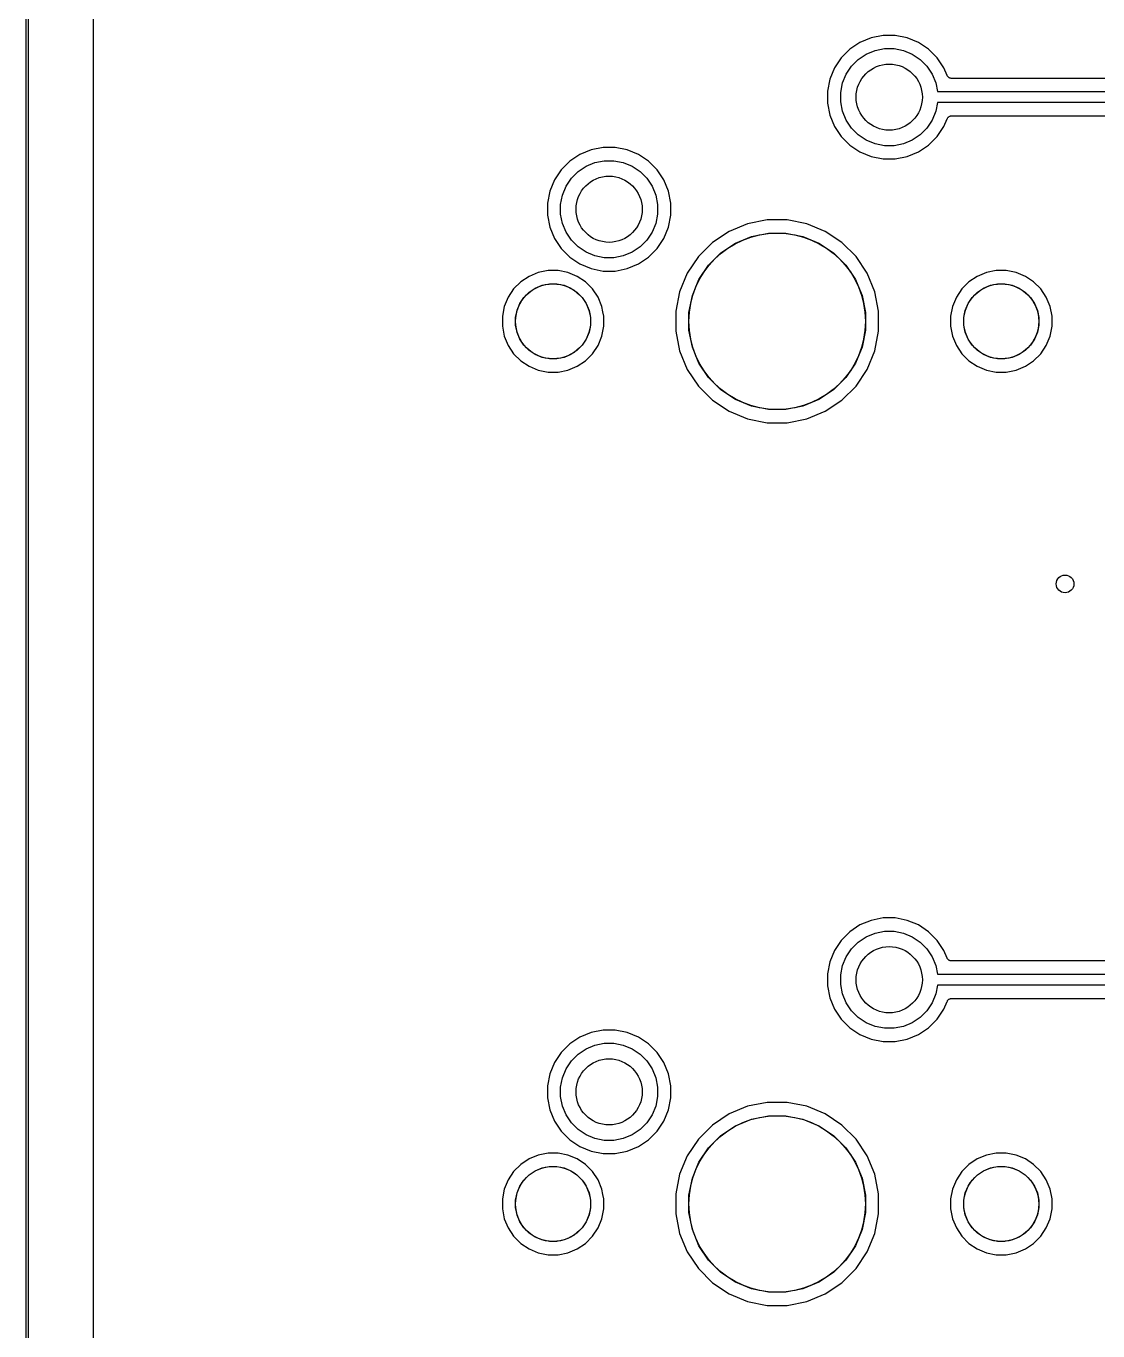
# Model space of a CAD drawing. Extents: x 13 to 148, y -136 to -18.
# Drawn here: x 12.97 to 37.27, y -107.88 to -78.31 of the extents above; entities that cross this region are included whole.
import ezdxf

# ---------------------------------------------------------------- set-up
doc = ezdxf.new("R2010")
doc.units = 0
doc.layers.add('BLACK', color=7, linetype='CONTINUOUS')

msp = doc.modelspace()

# ---------------------------------------------------------------- linework, layer by layer
at = {"layer": 'BLACK', "linetype": 'CONTINUOUS'}
for p, q in [((12.975, -134.001), (12.975, -19.9988)), ((13.025, -20.0012), (13.025, -134)), ((14.5, -129.85), (14.5, -24.1496)), ((32.1316, -78.5738), (31.8768, -78.6793)), ((32.4021, -78.52), (32.1316, -78.5738)), ((32.6779, -78.52), (32.4021, -78.52)), ((32.9484, -78.5738), (32.6779, -78.52)), ((33.2031, -78.6793), (32.9484, -78.5738)), ((31.6476, -78.8325), (31.4525, -79.0276)), ((31.8768, -78.6793), (31.6476, -78.8325)), ((32.019, -78.9452), (32.2191, -78.8623)), ((32.2191, -78.8623), (32.4317, -78.82)), ((32.4317, -78.82), (32.6483, -78.82)), ((32.6483, -78.82), (32.8609, -78.8623)), ((32.8609, -78.8623), (33.061, -78.9452)), ((33.4324, -78.8325), (33.2031, -78.6793)), ((33.6274, -79.0276), (33.4324, -78.8325)), ((31.4525, -79.0276), (31.2993, -79.2569)), ((31.5652, -79.399), (31.6856, -79.2188)), ((31.6856, -79.2188), (31.8388, -79.0656)), ((31.8388, -79.0656), (32.019, -78.9452)), ((33.061, -78.9452), (33.2412, -79.0656)), ((33.2412, -79.0656), (33.3944, -79.2188)), ((33.3944, -79.2188), (33.5148, -79.399)), ((33.7807, -79.2569), (33.6274, -79.0276)), ((31.1938, -79.5116), (31.14, -79.7821)), ((31.2993, -79.2569), (31.1938, -79.5116)), ((31.4823, -79.5991), (31.5652, -79.399)), ((33.5148, -79.399), (33.5977, -79.5991)), ((33.8512, -79.4271), (33.7807, -79.2569)), ((33.856, -79.4362), (33.8512, -79.4271)), ((33.8608, -79.4452), (33.856, -79.4362)), ((33.8611, -79.4456), (33.8608, -79.4452)), ((33.8613, -79.446), (33.8611, -79.4456)), ((33.8678, -79.454), (33.8613, -79.446)), ((33.8742, -79.462), (33.8678, -79.454)), ((33.8746, -79.4623), (33.8742, -79.462)), ((33.8749, -79.4626), (33.8746, -79.4623)), ((33.8828, -79.4692), (33.8749, -79.4626)), ((33.8907, -79.4758), (33.8828, -79.4692)), ((33.8911, -79.476), (33.8907, -79.4758)), ((33.8915, -79.4763), (33.8911, -79.476)), ((33.9005, -79.4812), (33.8915, -79.4763)), ((33.9095, -79.4861), (33.9005, -79.4812)), ((33.9099, -79.4863), (33.9095, -79.4861)), ((33.9104, -79.4865), (33.9099, -79.4863)), ((33.9201, -79.4895), (33.9104, -79.4865)), ((33.9299, -79.4926), (33.9201, -79.4895)), ((33.9304, -79.4926), (33.9299, -79.4926)), ((33.9309, -79.4928), (33.9304, -79.4926)), ((33.941, -79.4938), (33.9309, -79.4928)), ((33.9513, -79.495), (33.941, -79.4938)), ((33.9522, -79.495), (33.9513, -79.495)), ((33.9523, -79.495), (33.9522, -79.495)), ((33.9522, -79.495), (33.9522, -79.495)), ((33.9528, -79.495), (33.9523, -79.495)), ((51.1272, -79.495), (33.9528, -79.495)), ((31.14, -79.7821), (31.14, -80.0579)), ((31.44, -79.8117), (31.4823, -79.5991)), ((31.44, -80.0283), (31.44, -79.8117)), ((33.5977, -79.5991), (33.6367, -79.795)), ((33.6367, -79.795), (51.4433, -79.795)), ((31.14, -80.0579), (31.1938, -80.3284)), ((31.4823, -80.2409), (31.44, -80.0283)), ((33.6367, -80.045), (33.5977, -80.2409)), ((51.4433, -80.045), (33.6367, -80.045)), ((31.1938, -80.3284), (31.2993, -80.5831)), ((31.5652, -80.441), (31.4823, -80.2409)), ((33.5977, -80.2409), (33.5148, -80.441)), ((33.7807, -80.5832), (33.8512, -80.4129)), ((33.8512, -80.4129), (33.8514, -80.4124)), ((33.8514, -80.4123), (33.8518, -80.4115)), ((33.8514, -80.4124), (33.8514, -80.4123)), ((33.8514, -80.4124), (33.8514, -80.4124)), ((33.8518, -80.4115), (33.8567, -80.4025)), ((33.8567, -80.4025), (33.8616, -80.3935)), ((33.8616, -80.3935), (33.8619, -80.3931)), ((33.8619, -80.3931), (33.8622, -80.3927)), ((33.8622, -80.3927), (33.8687, -80.3849)), ((33.8687, -80.3849), (33.8753, -80.3769)), ((33.8753, -80.3769), (33.8757, -80.3766)), ((33.8757, -80.3766), (33.876, -80.3763)), ((33.876, -80.3763), (33.8839, -80.3699)), ((33.8839, -80.3699), (33.8919, -80.3634)), ((33.8919, -80.3634), (33.8924, -80.3632)), ((33.8924, -80.3632), (33.8927, -80.3629)), ((33.8927, -80.3629), (33.9018, -80.3581)), ((33.9018, -80.3581), (33.9109, -80.3533)), ((33.9109, -80.3533), (33.9113, -80.3532)), ((33.9113, -80.3532), (33.9118, -80.3529)), ((33.9118, -80.3529), (33.9216, -80.3501)), ((33.9216, -80.3501), (33.9314, -80.3471)), ((33.9314, -80.3471), (33.9319, -80.347)), ((33.9319, -80.347), (33.9324, -80.3469)), ((33.9324, -80.3469), (33.9425, -80.346)), ((33.9425, -80.346), (33.9528, -80.345)), ((33.9528, -80.345), (51.1272, -80.345)), ((31.2993, -80.5831), (31.4525, -80.8124)), ((31.6856, -80.6212), (31.5652, -80.441)), ((31.8388, -80.7744), (31.6856, -80.6212)), ((33.3944, -80.6212), (33.2412, -80.7744)), ((33.5148, -80.441), (33.3944, -80.6212)), ((33.6274, -80.8124), (33.7807, -80.5832)), ((31.4525, -80.8124), (31.6476, -81.0074)), ((31.6476, -81.0074), (31.8768, -81.1607)), ((32.019, -80.8948), (31.8388, -80.7744)), ((32.2191, -80.9777), (32.019, -80.8948)), ((32.4317, -81.02), (32.2191, -80.9777)), ((32.8609, -80.9777), (32.6483, -81.02)), ((33.061, -80.8948), (32.8609, -80.9777)), ((33.2412, -80.7744), (33.061, -80.8948)), ((33.2031, -81.1607), (33.4324, -81.0074)), ((33.4324, -81.0074), (33.6274, -80.8124)), ((25.5268, -81.2193), (25.2976, -81.3725)), ((25.7816, -81.1138), (25.5268, -81.2193)), ((26.0521, -81.06), (25.7816, -81.1138)), ((26.3279, -81.06), (26.0521, -81.06)), ((26.5984, -81.1138), (26.3279, -81.06)), ((26.8531, -81.2193), (26.5984, -81.1138)), ((27.0824, -81.3725), (26.8531, -81.2193)), ((31.8768, -81.1607), (32.1316, -81.2662)), ((32.1316, -81.2662), (32.4021, -81.32)), ((32.6483, -81.02), (32.4317, -81.02)), ((32.6779, -81.32), (32.9484, -81.2662)), ((32.9484, -81.2662), (33.2031, -81.1607)), ((25.1025, -81.5676), (24.9493, -81.7969)), ((25.2976, -81.3725), (25.1025, -81.5676)), ((25.4888, -81.6056), (25.669, -81.4852)), ((25.669, -81.4852), (25.8691, -81.4023)), ((25.8691, -81.4023), (26.0817, -81.36)), ((26.0817, -81.36), (26.2983, -81.36)), ((26.2983, -81.36), (26.5109, -81.4023)), ((26.5109, -81.4023), (26.711, -81.4852)), ((26.711, -81.4852), (26.8912, -81.6056)), ((27.2774, -81.5676), (27.0824, -81.3725)), ((27.4307, -81.7968), (27.2774, -81.5676)), ((32.4021, -81.32), (32.6779, -81.32)), ((24.9493, -81.7969), (24.8438, -82.0516)), ((25.2152, -81.939), (25.3356, -81.7588)), ((25.3356, -81.7588), (25.4888, -81.6056)), ((26.8912, -81.6056), (27.0444, -81.7588)), ((27.0444, -81.7588), (27.1648, -81.939)), ((27.5362, -82.0516), (27.4307, -81.7968)), ((24.8438, -82.0516), (24.79, -82.3221)), ((25.09, -82.3517), (25.1323, -82.1391)), ((25.1323, -82.1391), (25.2152, -81.939)), ((27.1648, -81.939), (27.2477, -82.1391)), ((27.2477, -82.1391), (27.29, -82.3517)), ((27.59, -82.3221), (27.5362, -82.0516)), ((24.79, -82.3221), (24.79, -82.5979)), ((25.09, -82.5683), (25.09, -82.3517)), ((27.29, -82.3517), (27.29, -82.5683)), ((27.59, -82.5979), (27.59, -82.3221)), ((24.79, -82.5979), (24.8438, -82.8684)), ((25.1323, -82.7809), (25.09, -82.5683)), ((25.2152, -82.981), (25.1323, -82.7809)), ((27.2477, -82.7809), (27.1648, -82.981)), ((27.29, -82.5683), (27.2477, -82.7809)), ((27.5362, -82.8684), (27.59, -82.5979)), ((29.7735, -82.7), (29.3291, -82.7884)), ((30.2265, -82.7), (29.7735, -82.7)), ((30.6709, -82.7884), (30.2265, -82.7)), ((24.8438, -82.8684), (24.9493, -83.1231)), ((25.3356, -83.1612), (25.2152, -82.981)), ((27.1648, -82.981), (27.0444, -83.1612)), ((27.4307, -83.1231), (27.5362, -82.8684)), ((28.9105, -82.9618), (28.5338, -83.2135)), ((29.3291, -82.7884), (28.9105, -82.9618)), ((29.0526, -83.2276), (29.4166, -83.0769)), ((29.4166, -83.0769), (29.803, -83)), ((29.803, -83), (30.197, -83)), ((30.197, -83), (30.5834, -83.0769)), ((30.5834, -83.0769), (30.9474, -83.2276)), ((31.0895, -82.9618), (30.6709, -82.7884)), ((31.4662, -83.2135), (31.0895, -82.9618)), ((24.9493, -83.1231), (25.1025, -83.3524)), ((25.1025, -83.3524), (25.2976, -83.5474)), ((25.4888, -83.3144), (25.3356, -83.1612)), ((25.669, -83.4348), (25.4888, -83.3144)), ((26.8912, -83.3144), (26.711, -83.4348)), ((27.0444, -83.1612), (26.8912, -83.3144)), ((27.0824, -83.5474), (27.2774, -83.3524)), ((27.2774, -83.3524), (27.4307, -83.1231)), ((28.5338, -83.2135), (28.2135, -83.5338)), ((28.7251, -83.4465), (29.0526, -83.2276)), ((30.9474, -83.2276), (31.2749, -83.4465)), ((31.7865, -83.5338), (31.4662, -83.2135)), ((25.2976, -83.5474), (25.5268, -83.7007)), ((25.8691, -83.5177), (25.669, -83.4348)), ((26.0817, -83.56), (25.8691, -83.5177)), ((26.2983, -83.56), (26.0817, -83.56)), ((26.5109, -83.5177), (26.2983, -83.56)), ((26.711, -83.4348), (26.5109, -83.5177)), ((26.8531, -83.7007), (27.0824, -83.5474)), ((28.2135, -83.5338), (27.9618, -83.9105)), ((28.4465, -83.7251), (28.7251, -83.4465)), ((31.2749, -83.4465), (31.5535, -83.7251)), ((32.0382, -83.9105), (31.7865, -83.5338)), ((24.5846, -83.8942), (24.3753, -83.9809)), ((24.8067, -83.85), (24.5846, -83.8942)), ((25.0333, -83.85), (24.8067, -83.85)), ((25.2554, -83.8942), (25.0333, -83.85)), ((25.4647, -83.9809), (25.2554, -83.8942)), ((25.5268, -83.7007), (25.7816, -83.8062)), ((25.7816, -83.8062), (26.0521, -83.86)), ((26.0521, -83.86), (26.3279, -83.86)), ((26.3279, -83.86), (26.5984, -83.8062)), ((26.5984, -83.8062), (26.8531, -83.7007)), ((27.9618, -83.9105), (27.7884, -84.3291)), ((28.2276, -84.0526), (28.4465, -83.7251)), ((31.5535, -83.7251), (31.7724, -84.0526)), ((32.2116, -84.3291), (32.0382, -83.9105)), ((34.7446, -83.8942), (34.5353, -83.9809)), ((34.9667, -83.85), (34.7446, -83.8942)), ((35.1933, -83.85), (34.9667, -83.85)), ((35.4154, -83.8942), (35.1933, -83.85)), ((35.6247, -83.9809), (35.4154, -83.8942)), ((24.1869, -84.1067), (24.0267, -84.2669)), ((24.3753, -83.9809), (24.1869, -84.1067)), ((24.3782, -84.3398), (24.5174, -84.2467)), ((24.5174, -84.2467), (24.6721, -84.1827)), ((24.6721, -84.1827), (24.8363, -84.15)), ((24.8363, -84.15), (25.0037, -84.15)), ((25.0037, -84.15), (25.1679, -84.1827)), ((25.1679, -84.1827), (25.3226, -84.2467)), ((25.3226, -84.2467), (25.4618, -84.3398)), ((25.6531, -84.1067), (25.4647, -83.9809)), ((25.8133, -84.2669), (25.6531, -84.1067)), ((28.0769, -84.4166), (28.2276, -84.0526)), ((31.7724, -84.0526), (31.9231, -84.4166)), ((34.3469, -84.1067), (34.1867, -84.2669)), ((34.5353, -83.9809), (34.3469, -84.1067)), ((34.5382, -84.3398), (34.6774, -84.2467)), ((34.6774, -84.2467), (34.8321, -84.1827)), ((34.8321, -84.1827), (34.9963, -84.15)), ((34.9963, -84.15), (35.1637, -84.15)), ((35.1637, -84.15), (35.3279, -84.1827)), ((35.3279, -84.1827), (35.4826, -84.2467)), ((35.4826, -84.2467), (35.6218, -84.3398)), ((35.8131, -84.1067), (35.6247, -83.9809)), ((35.9733, -84.2669), (35.8131, -84.1067)), ((23.9009, -84.4553), (23.8142, -84.6646)), ((24.0267, -84.2669), (23.9009, -84.4553)), ((24.1667, -84.5974), (24.2598, -84.4582)), ((24.2598, -84.4582), (24.3782, -84.3398)), ((25.4618, -84.3398), (25.5802, -84.4582)), ((25.5802, -84.4582), (25.6733, -84.5974)), ((25.9391, -84.4553), (25.8133, -84.2669)), ((26.0258, -84.6646), (25.9391, -84.4553)), ((27.7884, -84.3291), (27.7, -84.7735)), ((28, -84.803), (28.0769, -84.4166)), ((31.9231, -84.4166), (32, -84.803)), ((32.3, -84.7735), (32.2116, -84.3291)), ((34.0609, -84.4553), (33.9742, -84.6646)), ((34.1867, -84.2669), (34.0609, -84.4553)), ((34.3267, -84.5974), (34.4198, -84.4582)), ((34.4198, -84.4582), (34.5382, -84.3398)), ((35.6218, -84.3398), (35.7402, -84.4582)), ((35.7402, -84.4582), (35.8333, -84.5974)), ((36.0991, -84.4553), (35.9733, -84.2669)), ((36.1858, -84.6646), (36.0991, -84.4553)), ((23.8142, -84.6646), (23.77, -84.8867)), ((24.07, -84.9163), (24.1027, -84.7521)), ((24.1027, -84.7521), (24.1667, -84.5974)), ((25.6733, -84.5974), (25.7373, -84.7521)), ((25.7373, -84.7521), (25.77, -84.9163)), ((26.0495, -84.7839), (26.0258, -84.6646)), ((26.0496, -84.7841), (26.0495, -84.7839)), ((26.07, -84.8867), (26.0496, -84.7841)), ((27.7, -84.7735), (27.7, -85.2265)), ((28, -85.197), (28, -84.803)), ((32, -84.803), (32, -85.197)), ((32.3, -85.2265), (32.3, -84.7735)), ((33.9742, -84.6646), (33.93, -84.8867)), ((34.23, -84.9163), (34.2627, -84.7521)), ((34.2627, -84.7521), (34.3267, -84.5974)), ((35.8333, -84.5974), (35.8973, -84.7521)), ((35.8973, -84.7521), (35.93, -84.9163)), ((36.23, -84.8867), (36.1858, -84.6646)), ((23.77, -84.8867), (23.77, -85.1133)), ((23.77, -85.1133), (23.8142, -85.3354)), ((24.07, -85.0837), (24.07, -84.9163)), ((24.1027, -85.2479), (24.07, -85.0837)), ((25.77, -85.0837), (25.7373, -85.2479)), ((25.77, -84.9163), (25.77, -85.0837)), ((26.0258, -85.3354), (26.07, -85.1133)), ((26.07, -85.1133), (26.07, -84.8867)), ((33.93, -84.8867), (33.93, -85.1133)), ((33.93, -85.1133), (33.9742, -85.3354)), ((34.23, -85.0837), (34.23, -84.9163)), ((34.2627, -85.2479), (34.23, -85.0837)), ((35.93, -85.0837), (35.8973, -85.2479)), ((35.93, -84.9163), (35.93, -85.0837)), ((36.1858, -85.3354), (36.23, -85.1133)), ((36.23, -85.1133), (36.23, -84.8867)), ((23.8142, -85.3354), (23.9009, -85.5447)), ((24.1667, -85.4026), (24.1027, -85.2479)), ((24.2598, -85.5418), (24.1667, -85.4026)), ((25.6733, -85.4026), (25.5802, -85.5418)), ((25.7373, -85.2479), (25.6733, -85.4026)), ((25.9391, -85.5447), (26.0258, -85.3354)), ((27.7, -85.2265), (27.7884, -85.6709)), ((28.0769, -85.5834), (28, -85.197)), ((32, -85.197), (31.9231, -85.5834)), ((32.2116, -85.6709), (32.3, -85.2265)), ((33.9742, -85.3354), (34.0609, -85.5447)), ((34.3267, -85.4026), (34.2627, -85.2479)), ((34.4198, -85.5418), (34.3267, -85.4026)), ((35.8333, -85.4026), (35.7402, -85.5418)), ((35.8973, -85.2479), (35.8333, -85.4026)), ((36.0991, -85.5447), (36.1858, -85.3354)), ((23.9009, -85.5447), (24.0267, -85.7331)), ((24.0267, -85.7331), (24.1869, -85.8933)), ((24.3782, -85.6602), (24.2598, -85.5418)), ((24.5174, -85.7533), (24.3782, -85.6602)), ((25.4618, -85.6602), (25.3226, -85.7533)), ((25.5802, -85.5418), (25.4618, -85.6602)), ((25.6531, -85.8933), (25.8133, -85.7331)), ((25.8133, -85.7331), (25.9391, -85.5447)), ((27.7884, -85.6709), (27.9618, -86.0895)), ((28.2276, -85.9474), (28.0769, -85.5834)), ((31.9231, -85.5834), (31.7724, -85.9474)), ((32.0382, -86.0895), (32.2116, -85.6709)), ((34.0609, -85.5447), (34.1867, -85.7331)), ((34.1867, -85.7331), (34.3469, -85.8933)), ((34.5382, -85.6602), (34.4198, -85.5418)), ((34.6774, -85.7533), (34.5382, -85.6602)), ((35.6218, -85.6602), (35.4826, -85.7533)), ((35.7402, -85.5418), (35.6218, -85.6602)), ((35.8131, -85.8933), (35.9733, -85.7331)), ((35.9733, -85.7331), (36.0991, -85.5447)), ((24.1869, -85.8933), (24.3753, -86.0191)), ((24.3753, -86.0191), (24.5846, -86.1058)), ((24.6721, -85.8173), (24.5174, -85.7533)), ((24.8363, -85.85), (24.6721, -85.8173)), ((25.0037, -85.85), (24.8363, -85.85)), ((25.1679, -85.8173), (25.0037, -85.85)), ((25.3226, -85.7533), (25.1679, -85.8173)), ((25.2554, -86.1058), (25.4647, -86.0191)), ((25.4647, -86.0191), (25.6531, -85.8933)), ((28.4465, -86.2749), (28.2276, -85.9474)), ((31.7724, -85.9474), (31.5535, -86.2749)), ((34.3469, -85.8933), (34.5353, -86.0191)), ((34.5353, -86.0191), (34.7446, -86.1058)), ((34.8321, -85.8173), (34.6774, -85.7533)), ((34.9963, -85.85), (34.8321, -85.8173)), ((35.1637, -85.85), (34.9963, -85.85)), ((35.3279, -85.8173), (35.1637, -85.85)), ((35.4826, -85.7533), (35.3279, -85.8173)), ((35.4154, -86.1058), (35.6247, -86.0191)), ((35.6247, -86.0191), (35.8131, -85.8933)), ((24.5846, -86.1058), (24.8067, -86.15)), ((24.8067, -86.15), (25.0333, -86.15)), ((25.0333, -86.15), (25.2554, -86.1058)), ((27.9618, -86.0895), (28.2135, -86.4662)), ((28.7251, -86.5535), (28.4465, -86.2749)), ((31.5535, -86.2749), (31.2749, -86.5535)), ((31.7865, -86.4662), (32.0382, -86.0895)), ((34.7446, -86.1058), (34.9667, -86.15)), ((34.9667, -86.15), (35.1933, -86.15)), ((35.1933, -86.15), (35.4154, -86.1058)), ((28.2135, -86.4662), (28.5338, -86.7865)), ((29.0526, -86.7724), (28.7251, -86.5535)), ((31.2749, -86.5535), (30.9474, -86.7724)), ((31.4662, -86.7865), (31.7865, -86.4662)), ((28.5338, -86.7865), (28.9105, -87.0382)), ((29.4166, -86.9231), (29.0526, -86.7724)), ((29.803, -87), (29.4166, -86.9231)), ((30.5834, -86.9231), (30.197, -87)), ((30.9474, -86.7724), (30.5834, -86.9231)), ((31.0895, -87.0382), (31.4662, -86.7865)), ((28.9105, -87.0382), (29.3291, -87.2116)), ((29.3291, -87.2116), (29.7735, -87.3)), ((30.197, -87), (29.803, -87)), ((30.2265, -87.3), (30.6709, -87.2116)), ((30.6709, -87.2116), (31.0895, -87.0382)), ((29.7735, -87.3), (30.2265, -87.3)), ((31.8768, -98.6793), (31.6476, -98.8325)), ((32.1316, -98.5738), (31.8768, -98.6793)), ((32.4021, -98.52), (32.1316, -98.5738)), ((32.6779, -98.52), (32.4021, -98.52)), ((32.9484, -98.5738), (32.6779, -98.52)), ((33.2031, -98.6793), (32.9484, -98.5738)), ((33.4324, -98.8325), (33.2031, -98.6793)), ((31.4525, -99.0276), (31.2993, -99.2569)), ((31.6476, -98.8325), (31.4525, -99.0276)), ((31.8388, -99.0656), (32.019, -98.9452)), ((32.019, -98.9452), (32.2191, -98.8623)), ((32.2191, -98.8623), (32.4317, -98.82)), ((32.4317, -98.82), (32.6483, -98.82)), ((32.6483, -98.82), (32.8609, -98.8623)), ((32.8609, -98.8623), (33.061, -98.9452)), ((33.061, -98.9452), (33.2412, -99.0656)), ((33.6274, -99.0276), (33.4324, -98.8325)), ((33.7807, -99.2569), (33.6274, -99.0276)), ((31.2993, -99.2569), (31.1938, -99.5116)), ((31.5652, -99.399), (31.6856, -99.2188)), ((31.6856, -99.2188), (31.8388, -99.0656)), ((33.2412, -99.0656), (33.3944, -99.2188)), ((33.3944, -99.2188), (33.5148, -99.399)), ((33.8512, -99.4271), (33.7807, -99.2569)), ((31.1938, -99.5116), (31.14, -99.7821)), ((31.44, -99.8117), (31.4823, -99.5991)), ((31.4823, -99.5991), (31.5652, -99.399)), ((33.5148, -99.399), (33.5977, -99.5991)), ((33.5977, -99.5991), (33.6367, -99.795)), ((33.856, -99.4362), (33.8512, -99.4271)), ((33.8608, -99.4452), (33.856, -99.4362)), ((33.8611, -99.4456), (33.8608, -99.4452)), ((33.8613, -99.446), (33.8611, -99.4456)), ((33.8678, -99.454), (33.8613, -99.446)), ((33.8742, -99.462), (33.8678, -99.454)), ((33.8746, -99.4623), (33.8742, -99.462)), ((33.8749, -99.4626), (33.8746, -99.4623)), ((33.8828, -99.4692), (33.8749, -99.4626)), ((33.8907, -99.4758), (33.8828, -99.4692)), ((33.8911, -99.476), (33.8907, -99.4758)), ((33.8915, -99.4763), (33.8911, -99.476)), ((33.9005, -99.4812), (33.8915, -99.4763)), ((33.9095, -99.4861), (33.9005, -99.4812)), ((33.9099, -99.4863), (33.9095, -99.4861)), ((33.9104, -99.4865), (33.9099, -99.4863)), ((33.9201, -99.4895), (33.9104, -99.4865)), ((33.9299, -99.4926), (33.9201, -99.4895)), ((33.9304, -99.4926), (33.9299, -99.4926)), ((33.9309, -99.4928), (33.9304, -99.4926)), ((33.941, -99.4938), (33.9309, -99.4928)), ((33.9513, -99.495), (33.941, -99.4938)), ((33.9522, -99.495), (33.9513, -99.495)), ((33.9523, -99.495), (33.9522, -99.495)), ((33.9522, -99.495), (33.9522, -99.495)), ((33.9528, -99.495), (33.9523, -99.495)), ((51.1272, -99.495), (33.9528, -99.495)), ((31.14, -99.7821), (31.14, -100.058)), ((31.44, -100.028), (31.44, -99.8117)), ((33.6367, -99.795), (51.4433, -99.795)), ((31.14, -100.058), (31.1938, -100.328)), ((31.4823, -100.241), (31.44, -100.028)), ((33.6367, -100.045), (33.5977, -100.241)), ((51.4433, -100.045), (33.6367, -100.045)), ((31.1938, -100.328), (31.2993, -100.583)), ((31.5652, -100.441), (31.4823, -100.241)), ((31.6856, -100.621), (31.5652, -100.441)), ((33.5148, -100.441), (33.3944, -100.621)), ((33.5977, -100.241), (33.5148, -100.441)), ((33.7807, -100.583), (33.8512, -100.413)), ((33.8512, -100.413), (33.8514, -100.412)), ((33.8514, -100.412), (33.8518, -100.411)), ((33.8514, -100.412), (33.8514, -100.412)), ((33.8514, -100.412), (33.8514, -100.412)), ((33.8518, -100.411), (33.8567, -100.403)), ((33.8567, -100.403), (33.8616, -100.393)), ((33.8616, -100.393), (33.8619, -100.393)), ((33.8619, -100.393), (33.8622, -100.393)), ((33.8622, -100.393), (33.8687, -100.385)), ((33.8687, -100.385), (33.8753, -100.377)), ((33.8753, -100.377), (33.8757, -100.377)), ((33.8757, -100.377), (33.876, -100.376)), ((33.876, -100.376), (33.8839, -100.37)), ((33.8839, -100.37), (33.8919, -100.363)), ((33.8919, -100.363), (33.8924, -100.363)), ((33.8924, -100.363), (33.8927, -100.363)), ((33.8927, -100.363), (33.9018, -100.358)), ((33.9018, -100.358), (33.9109, -100.353)), ((33.9109, -100.353), (33.9113, -100.353)), ((33.9113, -100.353), (33.9118, -100.353)), ((33.9118, -100.353), (33.9216, -100.35)), ((33.9216, -100.35), (33.9314, -100.347)), ((33.9314, -100.347), (33.9319, -100.347)), ((33.9319, -100.347), (33.9324, -100.347)), ((33.9324, -100.347), (33.9425, -100.346)), ((33.9425, -100.346), (33.9528, -100.345)), ((33.9528, -100.345), (51.1272, -100.345)), ((31.2993, -100.583), (31.4525, -100.812)), ((31.4525, -100.812), (31.6476, -101.007)), ((31.8388, -100.774), (31.6856, -100.621)), ((32.019, -100.895), (31.8388, -100.774)), ((33.2412, -100.774), (33.061, -100.895)), ((33.3944, -100.621), (33.2412, -100.774)), ((33.4324, -101.007), (33.6274, -100.812)), ((33.6274, -100.812), (33.7807, -100.583)), ((25.7816, -101.114), (25.5268, -101.219)), ((26.0521, -101.06), (25.7816, -101.114)), ((26.3279, -101.06), (26.0521, -101.06)), ((26.5984, -101.114), (26.3279, -101.06)), ((26.8531, -101.219), (26.5984, -101.114)), ((31.6476, -101.007), (31.8768, -101.161)), ((32.2191, -100.978), (32.019, -100.895)), ((32.4317, -101.02), (32.2191, -100.978)), ((32.6483, -101.02), (32.4317, -101.02)), ((32.8609, -100.978), (32.6483, -101.02)), ((33.061, -100.895), (32.8609, -100.978)), ((33.2031, -101.161), (33.4324, -101.007)), ((25.2976, -101.373), (25.1025, -101.568)), ((25.5268, -101.219), (25.2976, -101.373)), ((25.669, -101.485), (25.8691, -101.402)), ((25.8691, -101.402), (26.0817, -101.36)), ((26.0817, -101.36), (26.2983, -101.36)), ((26.2983, -101.36), (26.5109, -101.402)), ((26.5109, -101.402), (26.711, -101.485)), ((27.0824, -101.373), (26.8531, -101.219)), ((27.2774, -101.568), (27.0824, -101.373)), ((31.8768, -101.161), (32.1316, -101.266)), ((32.1316, -101.266), (32.4021, -101.32)), ((32.4021, -101.32), (32.6779, -101.32)), ((32.6779, -101.32), (32.9484, -101.266)), ((32.9484, -101.266), (33.2031, -101.161)), ((25.1025, -101.568), (24.9493, -101.797)), ((25.3356, -101.759), (25.4888, -101.606)), ((25.4888, -101.606), (25.669, -101.485)), ((26.711, -101.485), (26.8912, -101.606)), ((26.8912, -101.606), (27.0444, -101.759)), ((27.4307, -101.797), (27.2774, -101.568)), ((24.9493, -101.797), (24.8438, -102.052)), ((25.1323, -102.139), (25.2152, -101.939)), ((25.2152, -101.939), (25.3356, -101.759)), ((27.0444, -101.759), (27.1648, -101.939)), ((27.1648, -101.939), (27.2477, -102.139)), ((27.5362, -102.052), (27.4307, -101.797)), ((24.8438, -102.052), (24.79, -102.322)), ((25.09, -102.352), (25.1323, -102.139)), ((27.2477, -102.139), (27.29, -102.352)), ((27.59, -102.322), (27.5362, -102.052)), ((24.79, -102.322), (24.79, -102.598)), ((24.79, -102.598), (24.8438, -102.868)), ((25.09, -102.568), (25.09, -102.352)), ((25.1323, -102.781), (25.09, -102.568)), ((27.29, -102.568), (27.2477, -102.781)), ((27.29, -102.352), (27.29, -102.568)), ((27.5362, -102.868), (27.59, -102.598)), ((27.59, -102.598), (27.59, -102.322)), ((24.8438, -102.868), (24.9493, -103.123)), ((25.2152, -102.981), (25.1323, -102.781)), ((27.2477, -102.781), (27.1648, -102.981)), ((27.4307, -103.123), (27.5362, -102.868)), ((29.3291, -102.788), (28.9105, -102.962)), ((29.7735, -102.7), (29.3291, -102.788)), ((30.2265, -102.7), (29.7735, -102.7)), ((30.6709, -102.788), (30.2265, -102.7)), ((31.0895, -102.962), (30.6709, -102.788)), ((24.9493, -103.123), (25.1025, -103.352)), ((25.3356, -103.161), (25.2152, -102.981)), ((25.4888, -103.314), (25.3356, -103.161)), ((27.0444, -103.161), (26.8912, -103.314)), ((27.1648, -102.981), (27.0444, -103.161)), ((27.2774, -103.352), (27.4307, -103.123)), ((28.9105, -102.962), (28.5338, -103.213)), ((29.0526, -103.228), (29.4166, -103.077)), ((29.4166, -103.077), (29.803, -103)), ((29.803, -103), (30.197, -103)), ((30.197, -103), (30.5834, -103.077)), ((30.5834, -103.077), (30.9474, -103.228)), ((31.4662, -103.213), (31.0895, -102.962)), ((25.1025, -103.352), (25.2976, -103.547)), ((25.669, -103.435), (25.4888, -103.314)), ((25.8691, -103.518), (25.669, -103.435)), ((26.711, -103.435), (26.5109, -103.518)), ((26.8912, -103.314), (26.711, -103.435)), ((27.0824, -103.547), (27.2774, -103.352)), ((28.5338, -103.213), (28.2135, -103.534)), ((28.4465, -103.725), (28.7251, -103.446)), ((28.7251, -103.446), (29.0526, -103.228)), ((30.9474, -103.228), (31.2749, -103.446)), ((31.2749, -103.446), (31.5535, -103.725)), ((31.7865, -103.534), (31.4662, -103.213)), ((25.2976, -103.547), (25.5268, -103.701)), ((25.5268, -103.701), (25.7816, -103.806)), ((26.0817, -103.56), (25.8691, -103.518)), ((26.2983, -103.56), (26.0817, -103.56)), ((26.5109, -103.518), (26.2983, -103.56)), ((26.5984, -103.806), (26.8531, -103.701)), ((26.8531, -103.701), (27.0824, -103.547)), ((28.2135, -103.534), (27.9618, -103.911)), ((28.2276, -104.053), (28.4465, -103.725)), ((31.5535, -103.725), (31.7724, -104.053)), ((32.0382, -103.911), (31.7865, -103.534)), ((24.3753, -103.981), (24.1869, -104.107)), ((24.5846, -103.894), (24.3753, -103.981)), ((24.8067, -103.85), (24.5846, -103.894)), ((25.0333, -103.85), (24.8067, -103.85)), ((25.2554, -103.894), (25.0333, -103.85)), ((25.4647, -103.981), (25.2554, -103.894)), ((25.6531, -104.107), (25.4647, -103.981)), ((25.7816, -103.806), (26.0521, -103.86)), ((26.0521, -103.86), (26.3279, -103.86)), ((26.3279, -103.86), (26.5984, -103.806)), ((27.9618, -103.911), (27.7884, -104.329)), ((28.0769, -104.417), (28.2276, -104.053)), ((31.7724, -104.053), (31.9231, -104.417)), ((32.2116, -104.329), (32.0382, -103.911)), ((34.5353, -103.981), (34.3469, -104.107)), ((34.7446, -103.894), (34.5353, -103.981)), ((34.9667, -103.85), (34.7446, -103.894)), ((35.1933, -103.85), (34.9667, -103.85)), ((35.4154, -103.894), (35.1933, -103.85)), ((35.6247, -103.981), (35.4154, -103.894)), ((35.8131, -104.107), (35.6247, -103.981)), ((24.0267, -104.267), (23.9009, -104.455)), ((24.1869, -104.107), (24.0267, -104.267)), ((24.2598, -104.458), (24.3782, -104.34)), ((24.3782, -104.34), (24.5174, -104.247)), ((24.5174, -104.247), (24.6721, -104.183)), ((24.6721, -104.183), (24.8363, -104.15)), ((24.8363, -104.15), (25.0037, -104.15)), ((25.0037, -104.15), (25.1679, -104.183)), ((25.1679, -104.183), (25.3226, -104.247)), ((25.3226, -104.247), (25.4618, -104.34)), ((25.4618, -104.34), (25.5802, -104.458)), ((25.8133, -104.267), (25.6531, -104.107)), ((25.9391, -104.455), (25.8133, -104.267)), ((27.7884, -104.329), (27.7, -104.773)), ((32.3, -104.773), (32.2116, -104.329)), ((34.1867, -104.267), (34.0609, -104.455)), ((34.3469, -104.107), (34.1867, -104.267)), ((34.4198, -104.458), (34.5382, -104.34)), ((34.5382, -104.34), (34.6774, -104.247)), ((34.6774, -104.247), (34.8321, -104.183)), ((34.8321, -104.183), (34.9963, -104.15)), ((34.9963, -104.15), (35.1637, -104.15)), ((35.1637, -104.15), (35.3279, -104.183)), ((35.3279, -104.183), (35.4826, -104.247)), ((35.4826, -104.247), (35.6218, -104.34)), ((35.6218, -104.34), (35.7402, -104.458)), ((35.9733, -104.267), (35.8131, -104.107)), ((36.0991, -104.455), (35.9733, -104.267)), ((23.8142, -104.665), (23.77, -104.887)), ((23.9009, -104.455), (23.8142, -104.665)), ((24.1027, -104.752), (24.1667, -104.597)), ((24.1667, -104.597), (24.2598, -104.458)), ((25.5802, -104.458), (25.6733, -104.597)), ((25.6733, -104.597), (25.7373, -104.752)), ((26.0258, -104.665), (25.9391, -104.455)), ((26.0495, -104.784), (26.0258, -104.665)), ((28, -104.803), (28.0769, -104.417)), ((31.9231, -104.417), (32, -104.803)), ((33.9742, -104.665), (33.93, -104.887)), ((34.0609, -104.455), (33.9742, -104.665)), ((34.2627, -104.752), (34.3267, -104.597)), ((34.3267, -104.597), (34.4198, -104.458)), ((35.7402, -104.458), (35.8333, -104.597)), ((35.8333, -104.597), (35.8973, -104.752)), ((36.1858, -104.665), (36.0991, -104.455)), ((36.23, -104.887), (36.1858, -104.665)), ((23.77, -104.887), (23.77, -105.113)), ((24.07, -104.916), (24.1027, -104.752)), ((24.07, -105.084), (24.07, -104.916)), ((25.7373, -104.752), (25.77, -104.916)), ((25.77, -104.916), (25.77, -105.084)), ((26.0496, -104.784), (26.0495, -104.784)), ((26.07, -104.887), (26.0496, -104.784)), ((26.07, -105.113), (26.07, -104.887)), ((27.7, -104.773), (27.7, -105.227)), ((28, -105.197), (28, -104.803)), ((32, -104.803), (32, -105.197)), ((32.3, -105.227), (32.3, -104.773)), ((33.93, -104.887), (33.93, -105.113)), ((34.23, -104.916), (34.2627, -104.752)), ((34.23, -105.084), (34.23, -104.916)), ((35.8973, -104.752), (35.93, -104.916)), ((35.93, -104.916), (35.93, -105.084)), ((36.23, -105.113), (36.23, -104.887)), ((23.77, -105.113), (23.8142, -105.335)), ((24.1027, -105.248), (24.07, -105.084)), ((24.1667, -105.403), (24.1027, -105.248)), ((25.7373, -105.248), (25.6733, -105.403)), ((25.77, -105.084), (25.7373, -105.248)), ((26.0258, -105.335), (26.07, -105.113)), ((27.7, -105.227), (27.7884, -105.671)), ((28.0769, -105.583), (28, -105.197)), ((32, -105.197), (31.9231, -105.583)), ((32.2116, -105.671), (32.3, -105.227)), ((33.93, -105.113), (33.9742, -105.335)), ((34.2627, -105.248), (34.23, -105.084)), ((34.3267, -105.403), (34.2627, -105.248)), ((35.8973, -105.248), (35.8333, -105.403)), ((35.93, -105.084), (35.8973, -105.248)), ((36.1858, -105.335), (36.23, -105.113)), ((23.8142, -105.335), (23.9009, -105.545)), ((23.9009, -105.545), (24.0267, -105.733)), ((24.2598, -105.542), (24.1667, -105.403)), ((24.3782, -105.66), (24.2598, -105.542)), ((25.5802, -105.542), (25.4618, -105.66)), ((25.6733, -105.403), (25.5802, -105.542)), ((25.8133, -105.733), (25.9391, -105.545)), ((25.9391, -105.545), (26.0258, -105.335)), ((33.9742, -105.335), (34.0609, -105.545)), ((34.0609, -105.545), (34.1867, -105.733)), ((34.4198, -105.542), (34.3267, -105.403)), ((34.5382, -105.66), (34.4198, -105.542)), ((35.7402, -105.542), (35.6218, -105.66)), ((35.8333, -105.403), (35.7402, -105.542)), ((35.9733, -105.733), (36.0991, -105.545)), ((36.0991, -105.545), (36.1858, -105.335)), ((24.0267, -105.733), (24.1869, -105.893)), ((24.5174, -105.753), (24.3782, -105.66)), ((24.6721, -105.817), (24.5174, -105.753)), ((24.8363, -105.85), (24.6721, -105.817)), ((25.0037, -105.85), (24.8363, -105.85)), ((25.1679, -105.817), (25.0037, -105.85)), ((25.3226, -105.753), (25.1679, -105.817)), ((25.4618, -105.66), (25.3226, -105.753)), ((25.6531, -105.893), (25.8133, -105.733)), ((27.7884, -105.671), (27.9618, -106.089)), ((28.2276, -105.947), (28.0769, -105.583)), ((31.9231, -105.583), (31.7724, -105.947)), ((32.0382, -106.089), (32.2116, -105.671)), ((34.1867, -105.733), (34.3469, -105.893)), ((34.6774, -105.753), (34.5382, -105.66)), ((34.8321, -105.817), (34.6774, -105.753)), ((34.9963, -105.85), (34.8321, -105.817)), ((35.1637, -105.85), (34.9963, -105.85)), ((35.3279, -105.817), (35.1637, -105.85)), ((35.4826, -105.753), (35.3279, -105.817)), ((35.6218, -105.66), (35.4826, -105.753)), ((35.8131, -105.893), (35.9733, -105.733)), ((24.1869, -105.893), (24.3753, -106.019)), ((24.3753, -106.019), (24.5846, -106.106)), ((24.5846, -106.106), (24.8067, -106.15)), ((25.0333, -106.15), (25.2554, -106.106)), ((25.2554, -106.106), (25.4647, -106.019)), ((25.4647, -106.019), (25.6531, -105.893)), ((27.9618, -106.089), (28.2135, -106.466)), ((28.4465, -106.275), (28.2276, -105.947)), ((31.7724, -105.947), (31.5535, -106.275)), ((31.7865, -106.466), (32.0382, -106.089)), ((34.3469, -105.893), (34.5353, -106.019)), ((34.5353, -106.019), (34.7446, -106.106)), ((34.7446, -106.106), (34.9667, -106.15)), ((35.1933, -106.15), (35.4154, -106.106)), ((35.4154, -106.106), (35.6247, -106.019)), ((35.6247, -106.019), (35.8131, -105.893)), ((24.8067, -106.15), (25.0333, -106.15)), ((28.7251, -106.554), (28.4465, -106.275)), ((31.5535, -106.275), (31.2749, -106.554)), ((34.9667, -106.15), (35.1933, -106.15)), ((28.2135, -106.466), (28.5338, -106.787)), ((29.0526, -106.772), (28.7251, -106.554)), ((31.2749, -106.554), (30.9474, -106.772)), ((31.4662, -106.787), (31.7865, -106.466)), ((28.5338, -106.787), (28.9105, -107.038)), ((29.4166, -106.923), (29.0526, -106.772)), ((29.803, -107), (29.4166, -106.923)), ((30.197, -107), (29.803, -107)), ((30.5834, -106.923), (30.197, -107)), ((30.9474, -106.772), (30.5834, -106.923)), ((31.0895, -107.038), (31.4662, -106.787)), ((28.9105, -107.038), (29.3291, -107.212)), ((29.3291, -107.212), (29.7735, -107.3)), ((29.7735, -107.3), (30.2265, -107.3)), ((30.2265, -107.3), (30.6709, -107.212)), ((30.6709, -107.212), (31.0895, -107.038))]:
    msp.add_line(p, q, dxfattribs=at)
at = {"layer": 'BLACK'}
for centre, radius in [((32.54, -79.92), 0.75), ((32.54, -79.92), 0.75), ((26.19, -82.46), 0.75), ((26.19, -82.46), 0.75), ((30, -85), 2), ((30, -85), 2), ((24.92, -85), 0.85), ((24.92, -85), 0.85), ((35.08, -85), 0.85), ((35.08, -85), 0.85), ((36.525, -90.95), 0.2), ((32.54, -99.92), 0.75), ((32.54, -99.92), 0.75), ((26.19, -102.46), 0.75), ((26.19, -102.46), 0.75), ((30, -105), 2), ((30, -105), 2), ((24.92, -105), 0.85), ((24.92, -105), 0.85), ((35.08, -105), 0.85), ((35.08, -105), 0.85)]:
    msp.add_circle(centre, radius, dxfattribs=at)

doc.saveas('drawing.dxf')
